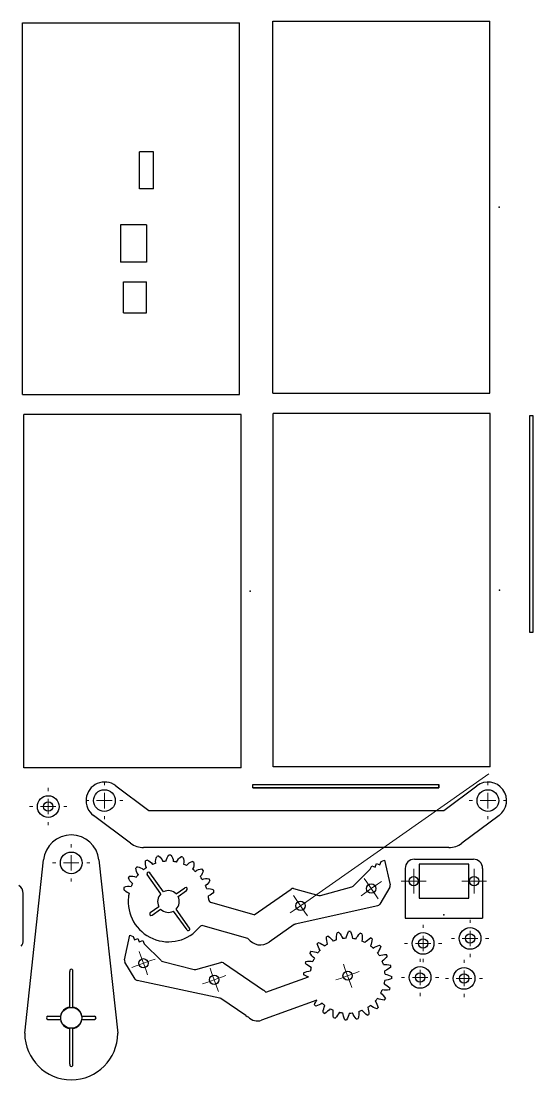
# Model space of a CAD drawing. Header units: millimetres. Extents: x 5 to 490, y 42 to 492.
# Drawn here: x 324.9 to 489.9, y 149.1 to 490.7 of the extents above; entities that cross this region are included whole.
import ezdxf

# ---------------------------------------------------------------- set-up
doc = ezdxf.new("R2010")
doc.units = ezdxf.units.MM
doc.header["$PDSIZE"] = -1

# ---------------------------------------------------------------- blocks, each defined once
blk = doc.blocks.new('SW_CENTERMARKSYMBOL_32')
at = {"color": 0, "linetype": 'Continuous', "lineweight": 18}
for p, q in [((0, 5), (0, 6)), ((-5, 0), (-6, 0)), ((0, 0), (-2.5, 0)), ((0, 0), (0, 2.5)), ((0, 0), (0, -2.5)), ((0, 0), (2.5, 0)), ((5, 0), (6, 0)), ((0, -5), (0, -6))]:
    blk.add_line(p, q, dxfattribs=at)
blk = doc.blocks.new('SW_CENTERMARKSYMBOL_33')
at = {"color": 0, "linetype": 'Continuous', "lineweight": 18}
for p, q in [((0, 5), (0, 6)), ((-5, 0), (-6, 0)), ((0, 0), (-2.5, 0)), ((0, 0), (0, 2.5)), ((0, 0), (0, -2.5)), ((0, 0), (2.5, 0)), ((5, 0), (6, 0)), ((0, -5), (0, -6))]:
    blk.add_line(p, q, dxfattribs=at)
blk = doc.blocks.new('SW_CENTERMARKSYMBOL_34')
at = {"color": 0, "linetype": 'Continuous', "lineweight": 18}
for p, q in [((-0.86, 2.35), (-1.37, 3.76)), ((0, 0), (-2.35, -0.86)), ((0, 0), (-0.86, 2.35)), ((0, 0), (2.35, 0.86)), ((0, 0), (0.86, -2.35)), ((2.35, 0.86), (3.76, 1.37)), ((-2.35, -0.86), (-3.76, -1.37)), ((0.86, -2.35), (1.37, -3.76))]:
    blk.add_line(p, q, dxfattribs=at)
blk = doc.blocks.new('SW_CENTERMARKSYMBOL_35')
at = {"color": 0, "linetype": 'Continuous', "lineweight": 18}
for p, q in [((-0.86, 2.35), (-1.37, 3.76)), ((0, 0), (-2.35, -0.86)), ((0, 0), (-0.86, 2.35)), ((0, 0), (2.35, 0.86)), ((0, 0), (0.86, -2.35)), ((2.35, 0.86), (3.76, 1.37)), ((-2.35, -0.86), (-3.76, -1.37)), ((0.86, -2.35), (1.37, -3.76))]:
    blk.add_line(p, q, dxfattribs=at)
blk = doc.blocks.new('SW_CENTERMARKSYMBOL_36')
at = {"color": 0, "linetype": 'Continuous', "lineweight": 18}
for p, q in [((-0.86, 2.35), (-1.37, 3.76)), ((0, 0), (-2.35, -0.86)), ((0, 0), (-0.86, 2.35)), ((0, 0), (2.35, 0.86)), ((0, 0), (0.86, -2.35)), ((2.35, 0.86), (3.76, 1.37)), ((-2.35, -0.86), (-3.76, -1.37)), ((0.86, -2.35), (1.37, -3.76))]:
    blk.add_line(p, q, dxfattribs=at)
blk = doc.blocks.new('SW_CENTERMARKSYMBOL_37')
at = {"color": 0, "linetype": 'Continuous', "lineweight": 18}
for p, q in [((2.05, 1.43), (60.74, 42.53)), ((-1.43, 2.05), (-2.29, 3.28)), ((0, 0), (-2.05, -1.43)), ((0, 0), (-1.43, 2.05)), ((0, 0), (2.05, 1.43)), ((0, 0), (1.43, -2.05)), ((-2.05, -1.43), (-3.28, -2.29)), ((1.43, -2.05), (2.29, -3.28))]:
    blk.add_line(p, q, dxfattribs=at)
blk = doc.blocks.new('SW_CENTERMARKSYMBOL_38')
at = {"color": 0, "linetype": 'Continuous', "lineweight": 18}
for p, q in [((-1.43, 2.05), (-2.29, 3.28)), ((0, 0), (-2.05, -1.43)), ((0, 0), (-1.43, 2.05)), ((0, 0), (2.05, 1.43)), ((0, 0), (1.43, -2.05)), ((2.05, 1.43), (3.28, 2.29)), ((-2.05, -1.43), (-3.28, -2.29)), ((1.43, -2.05), (2.29, -3.28))]:
    blk.add_line(p, q, dxfattribs=at)
blk = doc.blocks.new('SW_CENTERMARKSYMBOL_40')
at = {"color": 0, "linetype": 'Continuous', "lineweight": 18}
for p, q in [((0, 2.5), (0, 4)), ((-2.5, 0), (-4, 0)), ((0, 0), (-2.5, 0)), ((0, 0), (0, 2.5)), ((0, 0), (0, -2.5)), ((0, 0), (2.5, 0)), ((2.5, 0), (4, 0)), ((0, -2.5), (0, -4))]:
    blk.add_line(p, q, dxfattribs=at)
blk = doc.blocks.new('SW_CENTERMARKSYMBOL_41')
at = {"color": 0, "linetype": 'Continuous', "lineweight": 18}
for p, q in [((0, 2.5), (0, 4)), ((-2.5, 0), (-4, 0)), ((0, 0), (-2.5, 0)), ((0, 0), (0, 2.5)), ((0, 0), (0, -2.5)), ((0, 0), (2.5, 0)), ((2.5, 0), (4, 0)), ((0, -2.5), (0, -4))]:
    blk.add_line(p, q, dxfattribs=at)
blk = doc.blocks.new('SW_CENTERMARKSYMBOL_49')
at = {"color": 0, "linetype": 'Continuous', "lineweight": 18}
for p, q in [((0, 5), (0, 6)), ((0, 0), (-2.5, 0)), ((0, 0), (0, 2.5)), ((0, 0), (0, -2.5)), ((0, 0), (2.5, 0)), ((5, 0), (6, 0)), ((-5, 0), (-6, 0)), ((0, -5), (0, -6))]:
    blk.add_line(p, q, dxfattribs=at)
blk = doc.blocks.new('SW_CENTERMARKSYMBOL_51')
at = {"color": 0, "linetype": 'Continuous', "lineweight": 18}
for p, q in [((0, 5), (0, 6)), ((-5, 0), (-6, 0)), ((0, 0), (-2.5, 0)), ((0, 0), (0, 2.5)), ((0, 0), (0, -2.5)), ((0, 0), (2.5, 0)), ((5, 0), (6, 0)), ((0, -5), (0, -6))]:
    blk.add_line(p, q, dxfattribs=at)
blk = doc.blocks.new('SW_CENTERMARKSYMBOL_52')
at = {"color": 0, "linetype": 'Continuous', "lineweight": 18}
for p, q in [((0, 5), (0, 6)), ((-5, 0), (-6, 0)), ((0, 0), (-2.5, 0)), ((0, 0), (0, 2.5)), ((0, 0), (0, -2.5)), ((0, 0), (2.5, 0)), ((5, 0), (6, 0)), ((0, -5), (0, -6))]:
    blk.add_line(p, q, dxfattribs=at)
blk = doc.blocks.new('SW_CENTERMARKSYMBOL_53')
at = {"color": 0, "linetype": 'Continuous', "lineweight": 18}
for p, q in [((0, 5), (0, 6)), ((-5, 0), (-6, 0)), ((0, 0), (-2.5, 0)), ((0, 0), (0, 2.5)), ((0, 0), (0, -2.5)), ((0, 0), (2.5, 0)), ((5, 0), (6, 0)), ((0, -5), (0, -6))]:
    blk.add_line(p, q, dxfattribs=at)
blk = doc.blocks.new('SW_CENTERMARKSYMBOL_55')
at = {"color": 0, "linetype": 'Continuous', "lineweight": 18}
for p, q in [((0, 5), (0, 6)), ((-5, 0), (-6, 0)), ((0, 0), (-2.5, 0)), ((0, 0), (0, 2.5)), ((0, 0), (0, -2.5)), ((0, 0), (2.5, 0)), ((5, 0), (6, 0)), ((0, -5), (0, -6))]:
    blk.add_line(p, q, dxfattribs=at)
blk = doc.blocks.new('SW_CENTERMARKSYMBOL_56')
at = {"color": 0, "linetype": 'Continuous', "lineweight": 18}
for p, q in [((0, 5), (0, 6)), ((-5, 0), (-6, 0)), ((0, 0), (-2.5, 0)), ((0, 0), (0, 2.5)), ((0, 0), (0, -2.5)), ((0, 0), (2.5, 0)), ((5, 0), (6, 0)), ((0, -5), (0, -6))]:
    blk.add_line(p, q, dxfattribs=at)

msp = doc.modelspace()

# ---------------------------------------------------------------- linework, layer by layer
at = {"color": 7, "linetype": 'Continuous', "lineweight": 25}
for p, q in [((325.35, 370.22), (325.35, 490.22)), ((325.35, 490.22), (395.35, 490.22)), ((395.35, 370.22), (395.35, 490.22)), ((406.07, 370.7), (406.07, 490.7)), ((406.07, 490.7), (476.07, 490.7)), ((476.07, 370.7), (476.07, 490.7)), ((363.1, 436.59), (363.1, 448.59)), ((367.6, 448.59), (363.1, 448.59)), ((367.6, 436.59), (367.6, 448.59)), ((367.6, 436.59), (363.1, 436.59)), ((365.35, 424.96), (356.95, 424.96)), ((356.95, 424.96), (356.95, 412.96)), ((365.35, 424.96), (365.35, 412.96)), ((365.35, 412.96), (356.95, 412.96)), ((357.92, 396.57), (357.92, 406.65)), ((357.92, 406.65), (365.29, 406.65)), ((365.29, 396.57), (365.29, 406.65)), ((357.92, 396.57), (365.29, 396.57)), ((325.35, 370.22), (395.35, 370.22)), ((406.07, 370.7), (476.07, 370.7)), ((325.8, 249.83), (325.8, 363.83)), ((395.8, 363.83), (325.8, 363.83)), ((395.8, 249.83), (395.8, 363.83)), ((406.13, 250.07), (406.13, 364.07)), ((476.13, 364.07), (406.13, 364.07)), ((476.13, 250.07), (476.13, 364.07)), ((488.92, 363.45), (489.92, 363.45)), ((488.92, 293.45), (488.92, 363.45)), ((489.92, 363.45), (489.92, 293.45)), ((489.92, 293.45), (488.92, 293.45)), ((395.8, 249.83), (325.8, 249.83)), ((476.13, 250.07), (406.13, 250.07)), ((355.4, 244.01), (366.06, 236.06)), ((399.59, 243.36), (399.59, 244.36)), ((399.59, 244.36), (459.59, 244.36)), ((459.59, 243.36), (399.59, 243.36)), ((459.59, 244.36), (459.59, 243.36)), ((461.19, 236.06), (471.85, 244.01)), ((366.06, 236.06), (461.19, 236.06)), ((360.21, 225.45), (348.23, 234.39)), ((479.02, 234.39), (467.04, 225.45)), ((462.85, 224.06), (364.4, 224.06)), ((326.05, 164.11), (332.11, 220.07)), ((350, 220.07), (356.05, 164.11)), ((439.04, 217.77), (439.48, 218.86)), ((439.48, 218.86), (440.57, 218.43)), ((440.57, 218.43), (441.01, 219.53)), ((441.01, 219.53), (442.11, 219.95)), ((442.11, 219.95), (443.89, 211.99)), ((451.74, 220.3), (470.74, 220.3)), ((453.24, 218.72), (453.24, 207.72)), ((469.24, 218.72), (453.24, 218.72)), ((469.24, 207.72), (469.24, 218.72)), ((369.98, 209.17), (365.55, 215.33)), ((370.79, 209.75), (366.36, 215.92)), ((432.01, 211.6), (437.51, 217.1)), ((437.51, 217.1), (437.95, 218.2)), ((437.95, 218.2), (439.04, 217.77)), ((448.74, 217.3), (448.74, 201.3)), ((473.74, 217.3), (473.74, 201.3)), ((325.55, 194.1), (325.55, 209.27)), ((374.93, 209.08), (377.68, 211.06)), ((375.51, 208.26), (378.27, 210.24)), ((400.05, 202.34), (411.95, 210.67)), ((412.78, 210.82), (420.93, 208.63)), ((421.45, 208.63), (431.56, 211.34)), ((443.78, 211.27), (440.54, 205.77)), ((366.55, 203.05), (369.3, 205.03)), ((400.05, 202.34), (386.12, 206.32)), ((439.9, 205.3), (413.32, 199.33)), ((453.24, 207.72), (469.24, 207.72)), ((367.13, 202.24), (369.89, 204.22)), ((378.39, 197.47), (374.03, 203.54)), ((379.2, 198.05), (374.84, 204.13)), ((398.04, 194.68), (383.58, 198.81)), ((412.96, 199.18), (404.93, 193.56)), ((448.74, 201.3), (473.74, 201.3)), ((358.21, 187.82), (359.91, 195.8)), ((359.91, 195.8), (361.01, 195.39)), ((361.01, 195.39), (361.46, 194.3)), ((361.46, 194.3), (362.55, 194.74)), ((362.55, 194.74), (362.99, 193.65)), ((362.99, 193.65), (364.09, 194.09)), ((364.09, 194.09), (364.53, 193)), ((364.53, 193), (370.1, 187.56)), ((361.63, 181.64), (358.33, 187.1)), ((370.55, 187.3), (380.69, 184.71)), ((381.2, 184.71), (389.33, 186.99)), ((390.17, 186.85), (403.01, 178.06)), ((340.55, 172.57), (340.55, 184.11)), ((341.55, 172.57), (341.55, 184.11)), ((388.92, 175.5), (362.28, 181.18)), ((403.82, 177.37), (417.53, 182.36)), ((397.37, 169.81), (389.28, 175.35)), ((420.25, 174.84), (402.42, 168.35)), ((333.55, 169.61), (337.59, 169.61)), ((333.55, 168.61), (337.59, 168.61)), ((344.52, 169.61), (348.55, 169.61)), ((344.52, 168.61), (348.55, 168.61)), ((340.55, 154.11), (340.55, 165.64)), ((341.55, 154.11), (341.55, 165.64))]:
    msp.add_line(p, q, dxfattribs=at)
at = {"color": 7, "linetype": 'Continuous'}
for p, q in [((479.07, 430.7), (478.96, 430.7)), ((479.07, 430.7), (479.07, 430.76)), ((398.8, 306.83), (398.7, 306.83)), ((398.8, 306.83), (398.8, 306.88)), ((479.13, 307.07), (479.03, 307.07)), ((479.13, 307.07), (479.13, 307.12)), ((399.59, 243.36), (399.59, 244.36)), ((399.59, 244.36), (459.59, 244.36)), ((399.59, 243.36), (459.59, 243.36)), ((459.59, 243.36), (459.59, 244.36)), ((461.24, 202.3), (461.24, 202.4)), ((461.24, 202.3), (461.3, 202.3))]:
    msp.add_line(p, q, dxfattribs=at)
at = {"color": 7, "linetype": 'Continuous', "lineweight": 25}
for centre, radius in [((351.74, 239.2), 3.5), ((475.44, 239.2), 3.5), ((333.62, 237.28), 3.5), ((333.62, 237.28), 1.5), ((341.05, 219.11), 3.5), ((437.79, 210.81), 1.5), ((451.49, 213.22), 1.5), ((470.99, 213.22), 1.5), ((414.99, 205.26), 1.5), ((469.68, 194.72), 3.5), ((454.53, 193.11), 3.5), ((469.68, 194.72), 1.5), ((454.53, 193.11), 1.5), ((364.32, 186.71), 1.5), ((453.56, 182.15), 3.5), ((467.74, 181.83), 3.5), ((387.18, 181.4), 1.5), ((430.19, 182.71), 1.5), ((453.56, 182.15), 1.5), ((467.74, 181.83), 1.5)]:
    msp.add_circle(centre, radius, dxfattribs=at)
at = {"color": 7, "linetype": 'Continuous'}
msp.add_circle((341.05, 169.11), 3.38, dxfattribs=at)
at = {"color": 7, "linetype": 'Continuous', "lineweight": 25}
for centre, radius, start, end in [((351.82, 239.2), 6, 53.268, 233.268), ((475.44, 239.2), 6, 306.732, 126.732), ((341.05, 219.11), 9, 6.1718, 173.8282), ((364.4, 231.06), 7, 233.268, 270), ((462.85, 231.06), 7, 270, 306.732), ((372.41, 206.65), 15, 117.0219, 119.3902), ((372.39, 206.7), 12.95, 108.2705, 113.1416), ((372.41, 206.65), 15, 102.0219, 104.3902), ((372.4, 206.7), 12.95, 93.2705, 98.1416), ((372.41, 206.65), 15, 87.0219, 89.3902), ((372.42, 206.7), 12.95, 78.2705, 83.1416), ((372.41, 206.65), 15, 72.0219, 74.3902), ((372.43, 206.7), 12.95, 63.2705, 68.1416), ((372.41, 206.65), 15, 57.0219, 59.3902), ((451.74, 217.3), 3, 90, 180), ((470.74, 217.3), 3, 0, 90), ((372.41, 206.65), 15, 132.0219, 134.3902), ((372.37, 206.68), 12.95, 138.2705, 143.1416), ((372.38, 206.69), 12.95, 123.2705, 128.1416), ((365.96, 215.63), 0.5, 35.7061, 215.7061), ((372.44, 206.69), 12.95, 48.2705, 53.1416), ((372.41, 206.65), 15, 42.0219, 44.3902), ((372.41, 206.65), 15, 147.0219, 149.3902), ((372.36, 206.67), 12.95, 153.2707, 158.1415), ((372.45, 206.68), 12.95, 33.2711, 38.141), ((372.41, 206.65), 15, 27.0219, 29.3902), ((442.92, 211.77), 1, 329.49, 12.65), ((322.55, 209.27), 3, 0, 57.041), ((372.41, 206.65), 15, 162.0219, 164.3902), ((372.33, 206.66), 12.92, 168.265, 173.146), ((372.41, 206.65), 3.5, 133.9193, 207.4929), ((372.41, 206.65), 3.5, 43.9193, 117.4929), ((377.98, 210.65), 0.5, 305.7061, 125.7061), ((372.44, 206.66), 12.97, 18.275, 23.1371), ((372.41, 206.65), 13, 2.5867, 8.1314), ((372.41, 206.65), 15, 12.0219, 14.3902), ((412.52, 209.85), 1, 74.9831, 125), ((421.19, 209.6), 1, 254.9831, 284.9831), ((431.3, 212.3), 1, 284.9831, 314.9831), ((372.41, 206.65), 13, 173.1303, 321.0763), ((372.41, 206.65), 3.5, 313.9193, 27.4929), ((386.4, 207.28), 1, 182.5867, 254.0662), ((439.68, 206.28), 1, 282.65, 329.49), ((366.84, 202.65), 0.5, 125.7061, 305.7061), ((372.41, 206.65), 3.5, 223.9193, 297.4929), ((383.3, 197.85), 1, 74.0662, 141.0763), ((413.54, 198.36), 1, 102.65, 125), ((378.8, 197.76), 0.5, 215.7061, 35.7061), ((430.19, 182.71), 14.25, 116.2736, 118.7264), ((430.19, 182.71), 14.25, 101.2736, 103.7264), ((430.19, 182.71), 12.09, 92.44, 97.5593), ((430.19, 182.71), 14.25, 86.2736, 88.7264), ((430.19, 182.71), 14.25, 71.2736, 73.7264), ((430.19, 182.71), 14.25, 56.2736, 58.7264), ((322.55, 194.1), 3, 321.6477, 0), ((402.06, 197.65), 5, 216.392, 305), ((430.19, 182.71), 14.25, 131.2736, 133.7264), ((430.19, 182.71), 12.09, 122.44, 127.5593), ((430.19, 182.71), 12.09, 107.44, 112.5593), ((430.19, 182.71), 12.09, 77.44, 82.5593), ((430.19, 182.71), 12.09, 62.44, 67.5593), ((430.19, 182.71), 12.09, 47.44, 52.5593), ((430.19, 182.71), 14.25, 41.2736, 43.7264), ((430.19, 182.71), 14.25, 146.2736, 148.7264), ((430.19, 182.71), 12.09, 152.44, 157.5593), ((430.19, 182.71), 12.09, 137.44, 142.5593), ((430.19, 182.71), 12.09, 32.44, 37.5593), ((430.19, 182.71), 14.25, 26.2736, 28.7264), ((341.05, 184.33), 0.5, 347.1745, 192.8255), ((359.18, 187.62), 1, 167.9712, 211.1312), ((370.8, 188.27), 1, 225.6381, 255.6381), ((380.93, 185.68), 1, 255.6381, 285.6381), ((389.6, 186.03), 1, 55.6212, 105.6381), ((430.19, 182.71), 14.25, 161.2736, 163.7264), ((430.19, 182.71), 12.09, 167.44, 172.5593), ((430.19, 182.71), 12.09, 17.44, 22.5593), ((430.19, 182.71), 14.25, 11.2736, 13.7264), ((341.05, 184.11), 0.5, 167.1745, 180), ((341.05, 184.11), 0.5, 0, 12.8255), ((362.48, 182.15), 1, 211.1312, 257.9712), ((430.19, 182.71), 14.25, 176.2736, 178.7264), ((430.19, 182.71), 12.09, 347.44, 352.5593), ((430.19, 182.71), 12.09, 2.44, 7.5593), ((430.19, 182.71), 14.25, 356.2736, 358.7264), ((400.19, 173.94), 5, 43.4167, 55.6212), ((430.19, 182.71), 12.09, 332.44, 337.5593), ((430.19, 182.71), 14.25, 341.2736, 343.7264), ((388.71, 174.52), 1, 55.6212, 77.9712), ((430.19, 182.71), 12.09, 317.44, 322.5593), ((430.19, 182.71), 14.25, 326.2736, 328.7264), ((341.05, 169.11), 3.5, 98.2132, 171.7868), ((341.05, 169.11), 3.5, 8.2132, 81.7868), ((430.19, 182.71), 14.25, 221.2736, 223.7264), ((430.19, 182.71), 12.09, 227.44, 232.5593), ((430.19, 182.71), 14.25, 236.2736, 238.7264), ((430.19, 182.71), 12.09, 242.44, 247.5593), ((430.19, 182.71), 12.09, 257.44, 262.5593), ((430.19, 182.71), 12.09, 287.44, 292.5593), ((430.19, 182.71), 12.09, 302.44, 307.5593), ((430.19, 182.71), 14.25, 311.2736, 313.7264), ((333.55, 169.11), 0.5, 90, 270), ((341.05, 169.11), 3.5, 188.2132, 261.7868), ((341.05, 169.11), 3.5, 278.2132, 351.7868), ((348.55, 169.11), 0.5, 270, 90), ((400.19, 173.94), 5, 235.6212, 245.6691), ((401.06, 172.11), 4, 223.0114, 290), ((430.19, 182.71), 14.25, 251.2736, 253.7264), ((430.19, 182.71), 14.25, 266.2736, 268.7264), ((430.19, 182.71), 12.09, 272.44, 277.5593), ((430.19, 182.71), 14.25, 281.2736, 283.7264), ((430.19, 182.71), 14.25, 296.2736, 298.7264), ((341.05, 164.11), 15, 180, 0), ((341.05, 154.11), 0.5, 180, 192.8255), ((341.05, 153.88), 0.5, 167.1745, 12.8255), ((341.05, 154.11), 0.5, 347.1745, 0)]:
    msp.add_arc(centre, radius, start, end, dxfattribs=at)
for points in [[(365.28, 217.52), (364.89, 218.27), (364.93, 219), (365.05, 219.72)], [(365.59, 220.01), (366.26, 219.72), (366.89, 219.34), (367.3, 218.6)], [(368.33, 218.99), (368.15, 219.82), (368.38, 220.52), (368.68, 221.18)], [(369.29, 221.32), (369.85, 220.86), (370.37, 220.34), (370.57, 219.52)], [(371.67, 219.63), (371.7, 220.47), (372.11, 221.09), (372.57, 221.65)], [(373.19, 221.63), (373.62, 221.04), (373.98, 220.4), (373.96, 219.56)], [(375.05, 219.38), (375.31, 220.18), (375.85, 220.67), (376.45, 221.1)], [(377.04, 220.92), (377.3, 220.24), (377.48, 219.52), (377.25, 218.71)], [(378.25, 218.26), (378.71, 218.97), (379.37, 219.3), (380.05, 219.56)], [(380.57, 219.23), (380.65, 218.51), (380.64, 217.77), (380.21, 217.05)], [(362.71, 215.3), (362.14, 215.92), (361.98, 216.64), (361.92, 217.37)], [(362.37, 217.79), (363.09, 217.68), (363.8, 217.48), (364.38, 216.87)], [(381.06, 216.35), (381.68, 216.92), (382.4, 217.07), (383.13, 217.14)], [(383.55, 216.69), (383.44, 215.97), (383.24, 215.26), (382.64, 214.68)], [(360.8, 212.49), (360.09, 212.95), (359.75, 213.6), (359.5, 214.29)], [(359.83, 214.81), (360.55, 214.89), (361.29, 214.88), (362.01, 214.45)], [(383.28, 213.78), (384.03, 214.17), (384.76, 214.13), (385.48, 214.01)], [(385.77, 213.46), (385.48, 212.8), (385.1, 212.16), (384.36, 211.76)], [(359.68, 209.29), (358.88, 209.54), (358.38, 210.09), (357.96, 210.68)], [(358.14, 211.28), (358.82, 211.54), (359.53, 211.72), (360.35, 211.49)], [(384.75, 210.73), (385.58, 210.91), (386.28, 210.68), (386.94, 210.38)], [(387.08, 209.77), (386.62, 209.21), (386.1, 208.69), (385.28, 208.49)], [(423.7, 192.92), (423.5, 193.64), (423.35, 194.42), (423.34, 195.21)], [(423.88, 195.49), (424.53, 195.03), (425.08, 194.47), (425.55, 193.88)], [(426.56, 194.25), (426.55, 195), (426.62, 195.79), (426.8, 196.56)], [(427.4, 196.69), (427.91, 196.07), (428.3, 195.39), (428.59, 194.7)], [(429.67, 194.79), (429.86, 195.52), (430.12, 196.27), (430.5, 196.96)], [(431.11, 196.93), (431.44, 196.21), (431.65, 195.45), (431.75, 194.7)], [(432.81, 194.51), (433.18, 195.17), (433.63, 195.82), (434.18, 196.39)], [(434.76, 196.21), (434.89, 195.42), (434.9, 194.64), (434.8, 193.89)], [(435.78, 193.43), (436.31, 193.97), (436.91, 194.48), (437.58, 194.89)], [(421.28, 190.89), (420.9, 191.54), (420.56, 192.25), (420.34, 193.01)], [(420.79, 193.42), (421.53, 193.14), (422.21, 192.75), (422.82, 192.3)], [(438.1, 194.56), (438.02, 193.77), (437.82, 193.01), (437.54, 192.31)], [(438.36, 191.62), (439.01, 192), (439.73, 192.34), (440.48, 192.56)], [(440.9, 192.11), (440.62, 191.37), (440.23, 190.68), (439.77, 190.08)], [(419.47, 188.31), (418.93, 188.83), (418.42, 189.44), (418.01, 190.11)], [(418.33, 190.62), (419.13, 190.55), (419.89, 190.35), (420.59, 190.06)], [(440.39, 189.2), (441.11, 189.4), (441.89, 189.54), (442.68, 189.56)], [(442.96, 189.02), (442.5, 188.37), (441.95, 187.81), (441.35, 187.35)], [(418.38, 185.34), (417.73, 185.71), (417.08, 186.16), (416.51, 186.71)], [(416.69, 187.29), (417.47, 187.42), (418.26, 187.42), (419.01, 187.33)], [(441.72, 186.34), (442.47, 186.34), (443.26, 186.28), (444.03, 186.09)], [(444.16, 185.5), (443.55, 184.99), (442.87, 184.59), (442.17, 184.3)], [(417.53, 182.36), (416.99, 182.53), (416.45, 182.75), (415.94, 183.03)], [(415.97, 183.64), (416.69, 183.97), (417.45, 184.18), (418.2, 184.28)], [(444.41, 181.79), (443.68, 181.46), (442.92, 181.25), (442.17, 181.15)], [(442.26, 183.23), (442.99, 183.04), (443.74, 182.77), (444.43, 182.4)], [(443.68, 178.14), (442.9, 178), (442.11, 178), (441.36, 178.1)], [(441.99, 180.08), (442.64, 179.71), (443.29, 179.26), (443.86, 178.72)], [(419.48, 173.31), (419.68, 173.86), (419.94, 174.37), (420.25, 174.84)], [(439.09, 174.53), (439.47, 173.89), (439.81, 173.17), (440.04, 172.41)], [(442.04, 174.8), (441.25, 174.88), (440.48, 175.08), (439.78, 175.36)], [(440.9, 177.12), (441.44, 176.59), (441.96, 175.99), (442.36, 175.31)], [(422.01, 173.81), (421.36, 173.42), (420.64, 173.08), (419.89, 172.86)], [(422.27, 170.86), (422.35, 171.65), (422.55, 172.41), (422.84, 173.11)], [(424.59, 171.99), (424.07, 171.46), (423.46, 170.94), (422.79, 170.53)], [(425.61, 169.22), (425.48, 170), (425.48, 170.79), (425.57, 171.54)], [(427.56, 170.91), (427.19, 170.26), (426.74, 169.6), (426.19, 169.03)], [(433.81, 171.18), (433.82, 170.43), (433.75, 169.64), (433.57, 168.87)], [(436.49, 169.93), (435.85, 170.4), (435.29, 170.95), (434.82, 171.55)], [(436.67, 172.51), (436.87, 171.78), (437.02, 171), (437.03, 170.22)], [(439.59, 172), (438.84, 172.28), (438.16, 172.67), (437.56, 173.13)], [(429.26, 168.49), (428.93, 169.22), (428.72, 169.98), (428.62, 170.72)], [(430.7, 170.63), (430.51, 169.91), (430.25, 169.16), (429.87, 168.47)], [(432.97, 168.74), (432.46, 169.35), (432.07, 170.03), (431.78, 170.73)]]:
    msp.add_open_spline(points, degree=3, dxfattribs=at)
at = {"color": 7, "linetype": 'Continuous'}
for p in [(479.07, 430.7), (398.8, 306.83), (479.13, 307.07), (461.24, 202.3)]:
    msp.add_point(p, dxfattribs=at)

# ---------------------------------------------------------------- block references
at = {"color": 7, "linetype": 'Continuous', "lineweight": 18}
for name, p in [('SW_CENTERMARKSYMBOL_37', (414.99, 205.26)), ('SW_CENTERMARKSYMBOL_51', (333.62, 237.28)), ('SW_CENTERMARKSYMBOL_33', (351.74, 239.2)), ('SW_CENTERMARKSYMBOL_32', (475.44, 239.2)), ('SW_CENTERMARKSYMBOL_49', (341.05, 219.11)), ('SW_CENTERMARKSYMBOL_40', (451.49, 213.22)), ('SW_CENTERMARKSYMBOL_41', (470.99, 213.22)), ('SW_CENTERMARKSYMBOL_38', (437.79, 210.81)), ('SW_CENTERMARKSYMBOL_52', (454.53, 193.11)), ('SW_CENTERMARKSYMBOL_53', (469.68, 194.72)), ('SW_CENTERMARKSYMBOL_36', (364.32, 186.71)), ('SW_CENTERMARKSYMBOL_55', (453.56, 182.15)), ('SW_CENTERMARKSYMBOL_35', (387.18, 181.4)), ('SW_CENTERMARKSYMBOL_34', (430.19, 182.71)), ('SW_CENTERMARKSYMBOL_56', (467.74, 181.83))]:
    msp.add_blockref(name, p, dxfattribs=at)

doc.saveas('drawing.dxf')
